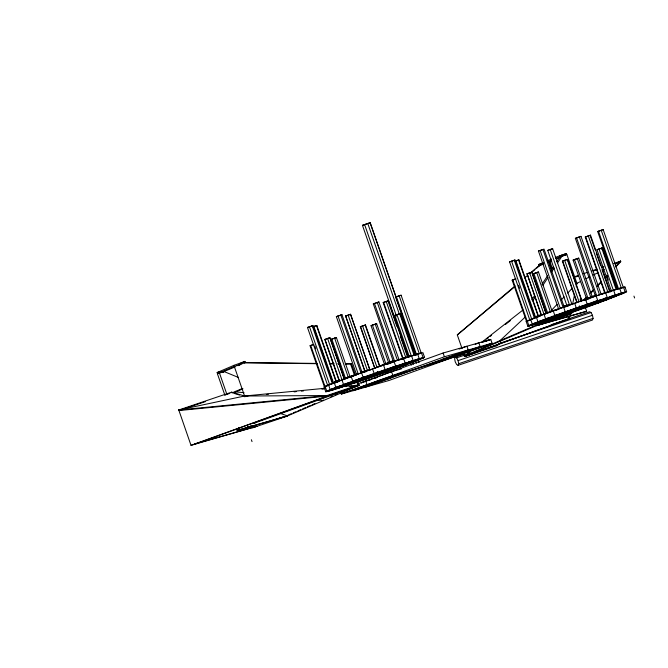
<?xml version="1.0" encoding="UTF-8"?>
<svg xmlns="http://www.w3.org/2000/svg" width="668" height="668" viewBox="0 0 668 668"><rect width="100%" height="100%" fill="white"/><g stroke="black" fill="none" stroke-linecap="round" stroke-linejoin="round"><path stroke-width="1" d="M235.821 391.289L235.796 391.882L244.029 392.7M280.644 413.542L287.507 415.905L287.541 415.312M323.379 399.982L323.354 400.575L317.166 399.957M536.462 317.409L526.184 321.483L527.82 326.184C561.295 316.64 594.512 305.159 626.626 291.741L624.989 287.04L619.645 288.275L585.56 299.373L541.239 315.263L527.094 273.771L531.962 272.093L546.098 313.576M601.15 299.606L578.755 308.491L543.251 321.358L527.82 326.184L576.309 308.015L626.626 291.741L579.615 308.165L616.497 296.174M572.576 304.491L574.597 294.438M576.217 286.397L576.826 283.382L580.475 281.529M364.77 370.965L345.648 316.056L350.55 314.269L370.014 370.156M369.654 369.262L350.55 314.269M547.743 250.391L552.628 248.688L547.743 250.391L566.84 305.385M464.11 354.073L455.217 357.071L454.624 358.708L455.225 361.814L456.661 364.553L458.089 365.338L592.474 320.022L593.067 318.377L592.466 315.279L591.03 312.532L589.602 311.756L551.067 324.748M458.089 365.338L458.682 363.693L458.081 360.595L456.645 357.848L455.217 357.071M531.811 299.823L534.642 295.506M541.999 284.267L547.66 275.634M551.058 270.448L553.321 266.991M556.72 261.806L560.11 256.621L566.89 254.533L577.11 283.875M532.722 300.809L535.552 296.492M542.917 285.261L548.01 277.479M551.401 272.302L554.231 267.977M557.63 262.791L562.155 255.877M416.84 359.726L392.968 367.191L363.1 377.604L373.763 374.748L424.547 357.322L422.919 352.62L394.003 361.396L339.16 380.835L324.773 339.519L327.579 338.425L329.883 337.674L344.27 378.99L329.883 337.674M565.245 311.939L585.945 305.819L618.919 294.145M573.019 311.856L570.881 314.102L538.199 325.124L538.066 324.564L540.178 322.318M551.459 310.336L557.095 304.349M561.32 299.857L564.143 296.859M567.666 293.118L571.891 288.626M538.066 324.564L570.748 313.542L572.885 311.296M583.565 300.074L586.42 297.076M590.687 292.592L593.535 289.595M597.81 285.111L601.367 281.37M604.932 277.629L607.07 275.383M615.612 266.407L620.597 261.163L620.722 261.731L615.737 266.966M584.408 299.89L586.546 297.644M590.821 293.152L593.668 290.162M597.225 286.422L601.501 281.929M605.058 278.189L607.195 275.942M525.081 317.175L500.04 340.638L500.432 341.081M331.094 390.529L365.179 379.432L406.77 364.653L424.547 357.322L331.094 390.529L325.742 391.757L324.105 387.064L325.116 386.396L356.862 374.539M567.249 313.851L608.84 299.072M462.064 348.596L457.296 334.893L515.086 285.921M524.589 277.871L527.753 275.191M529.332 273.847L538.834 265.797L543.485 264.119M513.659 287.666L457.296 334.893M532.655 271.567L535.035 269.555M536.613 268.21L539.786 265.53L538.834 265.797M465.563 355.652L465.813 356.169L496.683 345.757L499.046 343.761M464.202 355.969L535.886 325.299L536.27 325.75L464.594 356.42L464.202 355.969L472.376 349.581M481.361 342.55L523.011 309.96M464.594 356.42L466.222 355.142M467.859 353.865L470.305 351.944M483.381 341.715L485.01 340.438M486.646 339.16L488.275 337.883M489.911 336.605L491.548 335.328M505.434 324.464L510.335 320.632M526.852 273.938L531.962 272.093M465.813 356.169L467.533 355M618.76 262.382L620.48 261.213L620.722 261.731M496.683 345.757L500.983 342.843M332.171 389.519L372.677 375.349L330.184 389.586L325.742 391.757L336.822 388.45M377.545 373.746L407.179 364.177L418.126 359.559M534.241 323.938L535.118 323.354M623.987 287.716L624.989 287.04L623.152 287.683M611.387 297.836L620.196 293.978M394.011 366.866L368.686 376.986L338.943 387.732M596.081 301.293L574.747 309.777L538.099 322.11M402.979 359.459L383.173 302.587L383.591 302.362L388.425 300.709L407.881 356.595M388.425 300.709L386.263 301.56M604.715 292.901L585.251 237.015L590.495 235.128L610.301 291.991M590.495 235.128L590.086 235.353L595.205 250.057M585.945 278.756L589.593 276.903M593.242 275.049L597.802 272.736M602.361 270.423L604.181 269.496M615.128 263.944L620.597 261.163L613.733 263.476M616.773 263.067L620.48 261.213M380.267 366.256L383.482 364.953L385.119 369.646L383.824 370.289M581.385 301.001L585.56 299.373L587.189 304.074L585.894 304.708M324.105 387.064L326.861 386.104L324.456 387.056L310.069 345.732L313.401 344.471M512.782 279.85L527.169 321.174L526.534 321.475L512.147 280.159L515.479 278.89M334.584 388.35L363.175 377.52M396.408 296.784L416.548 354.633L415.755 354.984L395.606 297.135L396.408 296.784L401.092 295.189L421.232 353.038L419.287 353.656L399.147 295.807M401.092 295.189L395.606 297.135M617.566 288.918L597.685 231.562L603.162 229.608L623.311 287.457L621.365 288.075L601.217 230.226M603.162 229.608L597.685 231.562M402.654 365.939L407.179 364.177M604.732 300.358L609.258 298.596M374.264 374.923L365.747 377.787L374.706 374.606M536.663 322.769L574.747 309.777M576.342 309.342L567.817 312.206L576.776 309.025M335.035 382.864L334.643 381.737L339.553 380.067M353.23 390.655L480.158 346.6L478.847 342.843L475.173 344.429M234.067 365.296L234.451 366.39L217.517 373.629L217.142 372.535L234.067 365.296L244.972 361.413L245.348 362.507L244.446 362.774L244.062 361.68M239.386 363.801L244.972 361.413M235.111 366.891L221.985 372.368M237.9 365.697L240.697 364.503M232.214 392.834L242.117 388.601M233.09 393.034L242.993 388.801M539.827 265.421L538.917 265.689L538.542 264.595L543.193 262.599M547.852 260.612L551.576 259.017M555.3 257.422L566.372 253.473L566.748 254.566L555.676 258.516M563.55 254.675L566.372 253.473M538.917 265.689L543.577 263.693M548.228 261.706L551.025 260.503M549.822 261.806L551.701 261.004M556.402 258.992L560.168 257.38M288.484 414.911L291.306 413.701M293.194 412.891L296.024 411.688M297.911 410.878L300.742 409.668M302.629 408.858L305.46 407.647M307.347 406.845L310.169 405.635M312.056 404.825L314.887 403.614M330.919 396.759L332.806 395.949M335.637 394.738L337.524 393.928M340.354 392.717L342.241 391.916M345.072 390.705L355.443 386.263M357.33 385.453L359.217 384.651L359.192 385.236L287.507 415.905M344.538 378.873L330.835 339.519L334.626 338.108L336.396 337.557L350.107 376.911M336.396 337.557L330.835 339.519M546.608 313.292L532.905 273.938L536.705 272.527L538.475 271.976L552.177 311.33M538.475 271.976L532.905 273.938M340.655 392.166L341.315 394.045L367.083 384.726L365.772 380.969L361.104 382.956L367.392 380.76M466.306 352.529L492.082 343.21L490.771 339.453L443.093 353.021L358.14 383.733M373.295 303.915L378.906 301.944L399.055 359.793L393.444 361.764L373.295 303.915L378.906 301.944M575.373 238.334L580.985 236.363L601.125 294.212L595.514 296.183L575.373 238.334L580.985 236.363M354.658 382.989L365.546 379.107M392.968 367.191L423.078 357.505L421.441 352.813L415.204 355.025M556.728 317.409L567.625 313.526M595.046 301.61L625.156 291.924L623.52 287.232L618.626 289.052L598.478 231.203M384.392 364.035L371.032 325.667L372.402 325.116L376.668 323.704L390.029 362.073M376.668 323.704L371.032 325.667M586.471 298.454L573.111 260.086L574.472 259.535L578.747 258.124L592.107 296.492M578.747 258.124L573.111 260.086M386.538 364.528L391.197 362.674M537.297 317.024L541.414 315.388L530.617 319.312L532.254 324.005L528.822 325.508L527.186 320.815L529.883 319.889M584.892 300.433L589.552 298.579M592.341 297.469L596.073 295.815L597.71 300.508L554.841 315.455L532.254 324.005L538.107 322.051M378.906 366.406L393.736 360.536M379.232 366.306L393.135 360.795M388.567 363.868L393.201 362.031M581.502 300.625L595.814 294.955M541.022 322.151L575.257 309.701M336.355 316.632L341.966 314.695L362.106 372.544L356.503 374.481L336.355 316.632L341.966 314.695M538.433 251.051L544.036 249.122L564.184 306.963L558.573 308.9L538.433 251.051L542.366 249.765M601.818 249.239L603.521 248.588M345.164 386.129L357.322 381.887M401.226 364.461L405.134 362.949L403.497 358.257L399.598 359.768L410.069 356.47M367.358 378.472L372.293 375.792L384.476 371.308L375.95 374.172M547.242 320.548L559.4 316.306M603.304 298.88L607.204 297.377L605.567 292.676L601.668 294.187L611.262 291.156M569.428 312.891L574.363 310.211L586.546 305.735L578.029 308.591M408.532 357.363L362.44 225.325L370.197 222.703L395.924 296.584M370.197 222.703L362.44 225.325M327.788 385.795L307.489 327.479L312.95 325.617L333.098 383.465L332.338 383.649L312.19 325.8M312.95 325.617L307.489 327.479M529.866 320.214L509.559 261.898L514.268 260.219L515.028 260.036L535.168 317.885L529.707 319.747M515.028 260.036L511.229 261.405M327.629 385.327L331.428 383.958M344.103 379.165L346.007 378.447M377.036 373.813L399.072 365.187M401.485 368.828L391.548 371.65L368.285 380.443L370.932 379.599M547.259 313.125L536.304 317.049L537.94 321.751L543.051 320.081M362.415 386.705C397.786 372.143 435.603 365.104 470.982 350.541M394.913 315.313L400.357 313.459L414.753 354.775L409.309 356.629L394.913 315.313L397.46 314.519M398.37 314.21L400.357 313.459M611.379 291.048L596.992 249.732L602.436 247.878L616.823 289.202L612.047 290.797M602.436 247.878L596.992 249.732M406.545 357.539L411.48 355.702L413.116 360.394L408.181 362.24M337.173 388.684L349.063 384.618M608.615 291.966L613.558 290.121L615.195 294.822L610.251 296.659M539.251 323.103L551.142 319.037M336.296 381.336L316.832 325.45L312.858 326.861M514.435 261.347L518.911 259.869L538.709 316.732M518.911 259.869L514.936 261.28M360.311 326.727L365.505 324.99L379.892 366.306L374.706 368.043L360.311 326.727L365.505 324.99M562.389 261.146L567.575 259.409L581.962 300.725L576.776 302.47L562.389 261.146L567.575 259.409M351.852 376.527L356.662 374.756M365.179 379.432L406.77 364.653M548.077 312.866L558.941 308.958M555.617 310.328L558.456 309.284M350.533 314.361L345.648 316.056M414.703 354.9L417.567 353.856L419.203 358.549L413.475 360.628M615.821 289.661L619.645 288.275L621.282 292.976L615.545 295.056M533.164 324.949L538.901 322.869M316.189 363.409L245.49 362.557L234.318 366.532L244.872 396.842M237.123 365.588L240.839 364.244M238.559 377.512L224.172 371.608L217.392 373.696L224.882 395.205M222.127 372.343L224.172 371.608M329.641 337.841L324.773 339.519M543.084 263.017L538.542 264.595M548.002 262.466L550.014 261.831L552.394 268.678M324.932 388.3L244.546 396.015L178.773 409.993L191.015 445.339L327.178 396.099L358.04 385.695L357.914 385.135L341.423 386.714M193.62 444.596L329.783 395.356L327.178 396.099L178.899 410.553L178.657 410.043L231.679 392.149L244.546 396.015L327.044 395.539L357.914 385.135M357.672 381.453L359.033 385.369L254.065 423.245L255.017 422.978M459.15 349.047L466.932 346.233L468.243 349.99L470.28 350.274M237.14 430.417L287.307 415.98L237.14 430.417L236.464 428.455M485.995 341.173L490.771 339.453L482.179 342.358M444.395 356.77L341.315 394.045L388.993 380.476L492.082 343.21L444.395 356.77L443.093 353.021M191.015 445.339L257.113 426.209L195.223 443.819M468.243 349.99L365.154 387.265L363.116 386.972M535.803 323.729L536.479 325.683L586.646 311.255L585.285 307.347M586.646 311.255L536.479 325.683M463.776 353.497L464.794 356.428L569.762 318.553L569.086 316.599M569.762 318.553L464.794 356.428M589.209 235.662L585.251 237.015M369.02 369.847L361.321 371.876M313.927 344.429L310.069 345.732M516.005 278.857L512.147 280.159M327.211 391.573L333.449 389.352M529.29 325.992L535.527 323.771M371.633 369.237L361.497 372.619L363.133 377.311L364.569 376.994M398.262 359.885L409.876 355.802M589.61 298.07L585.719 299.431M601.217 293.978L611.946 290.221M576.593 302.662L563.575 307.038L565.203 311.731L566.648 311.413M332.948 383.657L335.152 382.889M374.539 378.414L377.428 377.395M369.596 384.2L404.775 372.018M428.614 365.237L463.792 353.055M526.184 321.483L528.939 320.523M375.474 367.909L372.46 368.761L374.239 373.596M327.813 385.469L325.116 386.396L326.752 391.089L333.048 388.935M417.249 360.144L423.545 357.99M619.328 294.563L625.624 292.409M343.377 378.773L356.779 374.239M382.188 365.588L394.003 361.396L395.64 366.089L363.133 377.311L330.184 389.586L328.547 384.893L338.517 381.294L334.234 382.63L335.87 387.323L340.981 385.661M334.643 381.737L339.436 380.117M343.26 378.823L356.662 374.289M335.845 382.522L338.793 381.528M541.631 314.478L536.721 316.156L537.231 317.233M546.315 312.908L558.899 308.641M584.258 300.007L592.499 297.227M574.43 276.744L578.463 275.375M583.247 273.771L587.281 272.394M592.065 270.799L597.083 269.095M601.86 267.492L603.939 266.782M180.861 409.893L205.352 401.635M224.949 395.022L229.85 393.377M575.657 276.928L578.597 275.934M593.293 270.974L596.232 269.989M456.645 357.848L464.552 355.184M500.123 343.185L591.03 312.532M271.926 420.673L284.418 416.465M466.531 355.326L477.144 351.752M490.646 347.201L495.472 345.573M285.628 416.648L252.947 427.67L247.87 426.501M458.081 360.595L592.466 315.279M458.682 363.693L593.067 318.377M316.832 325.45L313.851 326.368L333.658 383.24M414.26 361.455L420.114 359.493M616.339 295.874L622.192 293.912M327.579 338.425L341.966 379.75L343.502 379.24M544.036 314.169L546.349 313.409M409.317 363.417L414.427 361.747M383.173 302.587L385.386 301.869M559.392 314.035L575.607 309.451M357.313 379.616L373.537 375.024M442.466 359.309L463.091 352.787M370.297 384.467L390.922 377.946M549.714 317.559L545.597 318.853L529.649 272.845M347.636 383.14L343.527 384.426L341.891 379.733M578.755 308.491L605.375 300.066M376.685 374.072L403.297 365.646M556.118 309.91L553.204 310.762L554.841 315.455L557.755 314.611M596.691 303.314L599.605 302.462M354.04 375.491L351.134 376.334L352.762 381.036L355.677 380.192M394.613 368.886L397.527 368.043M550.014 261.831L549.071 262.098L551.793 269.922M345.389 364.035L351.535 363.826L355.284 374.598M359.033 385.369L358.09 385.636L356.729 381.72M217.142 372.535L220.716 371.525M563.4 306.295L571.457 304.132L564.051 306.153M564.51 307.071L568.385 306.027M363.4 372.393L366.306 371.608M509.559 261.898L510.319 261.714M409.309 356.629L410.035 356.453M587.673 306.545L589.234 306.186M385.603 372.126L387.164 371.767M618 294.53L619.286 294.246M415.922 360.11L417.208 359.827M576.334 310.486L575.808 310.595L578.53 308.775L577.586 308.908M374.255 376.059L373.729 376.176L376.46 374.347L375.516 374.489M178.657 410.043L181.704 409.567M374.706 368.043L360.653 326.694M178.773 409.993L327.044 395.539L327.178 396.099M245.707 396.483L247.761 396.283M266.315 394.504L268.377 394.304M294.145 391.832L296.208 391.632M301.36 391.139L303.422 390.939M321.968 389.16L324.03 388.96M349.798 386.488L351.861 386.288M355.986 385.895L358.04 385.695M329.7 363.567L333.858 363.617M338.025 363.668L340.104 363.693M345.298 363.751L351.535 363.826M244.546 362.833L317.325 363.701M329.8 363.851L333.958 363.901M338.117 363.951L340.196 363.976M249.657 426.451L251.686 426.927M247.836 426.56L252.905 427.737M234.777 393.602L239.728 395.089M250.725 425.491L252.947 427.67L252.696 427.161M574.672 303.322L576.309 308.015M633.949 296.108L634.6 297.986M601.709 248.053L616.096 289.369M598.987 248.98L613.374 290.296M606.627 275.132L608.339 280.059M596.232 252.997L600.666 265.747M602.035 269.663L609.208 290.254M588.283 235.846L608.089 292.709M585.661 236.789L605.125 292.676M579.34 236.864L599.488 294.713M576.534 237.85L596.683 295.699M577.294 258.558L590.996 297.911M574.472 259.535L587.84 297.903M567.232 259.443L581.619 300.767M580.116 299.08L580.768 300.959M564.644 260.311L579.031 301.635M561.905 254.733L562.281 255.827M579.348 305.844L579.999 307.723M563.074 262.098L576.776 301.443M559.951 255.426L560.335 256.52M552.628 248.688L572.067 304.666M550.19 249.498L569.654 305.385M567.8 315.889L568.819 318.82M542.909 249.44L563.049 307.28M540.103 250.4L560.252 308.249M536.705 272.527L550.407 311.881M533.916 273.513L547.618 312.866M531.711 272.26L545.756 312.599M527.094 273.771L541.489 315.087M518.535 259.919L538.341 316.782M537.849 322.986L538.525 324.949M515.93 260.787L535.728 317.659M514.268 260.219L534.408 318.068M511.538 261.155L531.678 319.003M518.518 285.244L519.537 288.184M417.876 359.626L418.911 362.582M370.072 222.661L401.969 314.269M417.75 359.576L418.778 362.532M401.443 314.169L415.83 355.485M399.631 313.634L414.018 354.95M367.742 223.404L399.305 314.027M415.772 361.313L416.456 363.283M396.909 314.561L411.304 355.877M364.586 224.506L396.483 316.114M412.607 362.415L413.292 364.386M410.461 363.233L411.279 365.246M388.35 301.911L396.884 326.418M400.299 336.229L407.472 356.821M386.213 301.427L405.676 357.313M383.591 302.362L403.046 358.248M377.27 302.445L397.41 360.294M374.456 303.431L394.604 361.279M375.216 324.139L388.918 363.492M391.548 371.65L392.859 375.408M372.402 325.116L385.762 363.484M365.162 325.024L379.549 366.34M362.565 325.892L376.952 367.216M377.27 371.425L377.929 373.303M348.12 315.071L367.241 369.98M345.665 315.972L364.786 370.874M340.83 315.012L360.979 372.861M338.033 315.981L358.173 373.829M350.591 364.102L354.341 374.865M334.626 338.108L348.329 377.462M331.846 339.094L345.548 378.447M325.024 339.352L339.411 380.668M316.457 325.491L335.921 381.378M309.459 326.736L329.608 384.576M314.737 345.924L315.755 348.863M310.704 345.431L325.099 386.755M251.368 439.728L252.028 441.606M219.438 372.953L226.928 394.471M238.509 427.72L239.194 429.674M570.748 313.542L570.881 314.102M244.546 396.015L244.672 396.583M231.679 392.149L231.804 392.717"/></g></svg>
